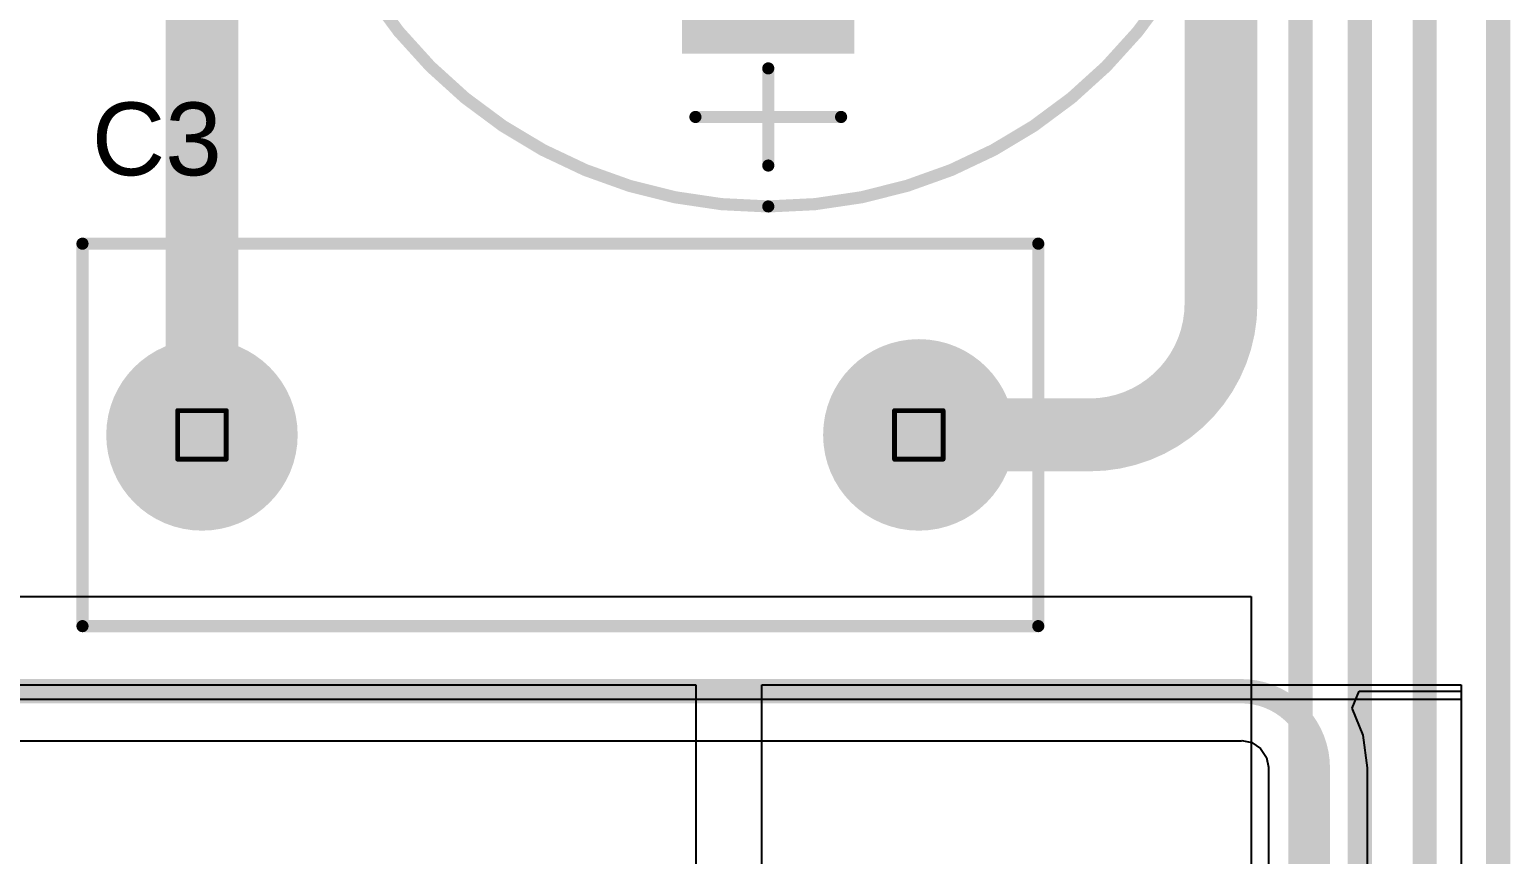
# Model space of a CAD drawing. Header units: inches. Extents: x 0 to 35.2, y -0.7 to 15.9.
# Drawn here: x 1.938 to 2.548, y 1.187 to 1.527 of the extents above; entities that cross this region are included whole.
import ezdxf

# ---------------------------------------------------------------- set-up
doc = ezdxf.new("R2010")
doc.units = ezdxf.units.IN
doc.header["$MEASUREMENT"] = 0
for name, color, linetype in [('Bottom Layer', 5, 'Continuous'), ('Bottom Solder', 6, 'Continuous'), ('Drill Drawing', 1, 'Continuous'), ('GND1', 16, 'Continuous'), ('GND2', 76, 'Continuous'), ('Mechanical 6', 56, 'Continuous'), ('Multi-Layer', 9, 'Continuous'), ('Pad Holes', 156, 'Continuous'), ('Top Layer', 1, 'Continuous'), ('Top Overlay', 2, 'Continuous'), ('Top Solder', 216, 'Continuous')]:
    doc.layers.add(name, color=color, linetype=linetype)
doc.styles.add('Arial', font='', dxfattribs={"height": 0.2})
doc.styles.get('Arial').set_extended_font_data('Arial')

# ---------------------------------------------------------------- blocks, each defined once
blk = doc.blocks.new('MPBH103J3A0701_18')
at = {"layer": 'Bottom Layer'}
h = blk.add_hatch(color=5, dxfattribs=at)
edge = h.paths.add_edge_path()
edge.add_arc((-0.14764, 0), 0.03543, 0, 360)
h = blk.add_hatch(color=5, dxfattribs=at)
edge = h.paths.add_edge_path()
edge.add_arc((0.14764, 0), 0.03543, 0, 360)
at = {"layer": 'Bottom Solder'}
h = blk.add_hatch(color=6, dxfattribs=at)
edge = h.paths.add_edge_path()
edge.add_arc((-0.14764, 0), 0.03943, 0, 360)
h = blk.add_hatch(color=6, dxfattribs=at)
edge = h.paths.add_edge_path()
edge.add_arc((0.14764, 0), 0.03943, 0, 360)
at = {"layer": 'GND1'}
h = blk.add_hatch(color=16, dxfattribs=at)
edge = h.paths.add_edge_path()
edge.add_arc((-0.14764, 0), 0.03543, 0, 360)
h = blk.add_hatch(color=16, dxfattribs=at)
edge = h.paths.add_edge_path()
edge.add_arc((0.14764, 0), 0.03543, 0, 360)
at = {"layer": 'GND2'}
h = blk.add_hatch(color=76, dxfattribs=at)
edge = h.paths.add_edge_path()
edge.add_arc((-0.14764, 0), 0.03543, 0, 360)
h = blk.add_hatch(color=76, dxfattribs=at)
edge = h.paths.add_edge_path()
edge.add_arc((0.14764, 0), 0.03543, 0, 360)
at = {"layer": 'Multi-Layer'}
h = blk.add_hatch(color=9, dxfattribs=at)
edge = h.paths.add_edge_path()
edge.add_arc((-0.14764, 0), 0.03543, 0, 360)
h = blk.add_hatch(color=9, dxfattribs=at)
edge = h.paths.add_edge_path()
edge.add_arc((0.14764, 0), 0.03543, 0, 360)
at = {"layer": 'Pad Holes'}
h = blk.add_hatch(color=7, dxfattribs=at)
edge = h.paths.add_edge_path()
edge.add_arc((-0.14764, 0), 0.01969, 0, 360)
h = blk.add_hatch(color=7, dxfattribs=at)
edge = h.paths.add_edge_path()
edge.add_arc((0.14764, 0), 0.01969, 0, 360)
at = {"layer": 'Top Layer'}
h = blk.add_hatch(color=1, dxfattribs=at)
edge = h.paths.add_edge_path()
edge.add_arc((-0.14764, 0), 0.03543, 0, 360)
h = blk.add_hatch(color=1, dxfattribs=at)
edge = h.paths.add_edge_path()
edge.add_arc((0.14764, 0), 0.03543, 0, 360)
at = {"layer": 'Top Solder'}
h = blk.add_hatch(color=216, dxfattribs=at)
edge = h.paths.add_edge_path()
edge.add_arc((-0.14764, 0), 0.03943, 0, 360)
h = blk.add_hatch(color=216, dxfattribs=at)
edge = h.paths.add_edge_path()
edge.add_arc((0.14764, 0), 0.03943, 0, 360)
at = {"layer": 'Top Overlay'}
for points in [[(0.19685, 0.07874, 0.005, 0.005, 0), (-0.19685, 0.07874, 0.005, 0.005, 0)], [(-0.19685, 0.07874, 0.005, 0.005, 0), (-0.19685, -0.07874, 0.005, 0.005, 0)], [(0.19685, 0.07874, 0.005, 0.005, 0), (0.19685, -0.07874, 0.005, 0.005, 0)], [(0.19685, -0.07874, 0.005, 0.005, 0), (-0.19685, -0.07874, 0.005, 0.005, 0)]]:
    blk.add_lwpolyline(points, format="xyseb", dxfattribs=at)
for points in [[(-0.1981, 0.07874, 0.0025, 0.0025, 1), (-0.1956, 0.07874, 0.0025, 0.0025, 1)], [(-0.1981, 0.07874, 0.0025, 0.0025, 1), (-0.1956, 0.07874, 0.0025, 0.0025, 1)], [(0.1956, 0.07874, 0.0025, 0.0025, 1), (0.1981, 0.07874, 0.0025, 0.0025, 1)], [(0.1956, 0.07874, 0.0025, 0.0025, 1), (0.1981, 0.07874, 0.0025, 0.0025, 1)], [(-0.1981, -0.07874, 0.0025, 0.0025, 1), (-0.1956, -0.07874, 0.0025, 0.0025, 1)], [(-0.1981, -0.07874, 0.0025, 0.0025, 1), (-0.1956, -0.07874, 0.0025, 0.0025, 1)], [(0.1956, -0.07874, 0.0025, 0.0025, 1), (0.1981, -0.07874, 0.0025, 0.0025, 1)], [(0.1956, -0.07874, 0.0025, 0.0025, 1), (0.1981, -0.07874, 0.0025, 0.0025, 1)]]:
    blk.add_lwpolyline(points, format="xyseb", close=True, dxfattribs=at)
blk = doc.blocks.new('87EC0494_181')
at = {"layer": 'Bottom Layer'}
blk.add_hatch(color=5, dxfattribs=at).paths.add_polyline_path([(-0.12992, 0.0315), (-0.06692, 0.0315), (-0.06692, -0.0315), (-0.12992, -0.0315)])
h = blk.add_hatch(color=5, dxfattribs=at)
edge = h.paths.add_edge_path()
edge.add_arc((0.09843, 0), 0.0315, 0, 360)
at = {"layer": 'Bottom Solder'}
blk.add_hatch(color=6, dxfattribs=at).paths.add_polyline_path([(-0.13392, 0.0355), (-0.06292, 0.0355), (-0.06292, -0.0355), (-0.13392, -0.0355)])
h = blk.add_hatch(color=6, dxfattribs=at)
edge = h.paths.add_edge_path()
edge.add_arc((0.09843, 0), 0.0355, 0, 360)
at = {"layer": 'GND1'}
blk.add_hatch(color=16, dxfattribs=at).paths.add_polyline_path([(-0.12992, 0.0315), (-0.06692, 0.0315), (-0.06692, -0.0315), (-0.12992, -0.0315)])
h = blk.add_hatch(color=16, dxfattribs=at)
edge = h.paths.add_edge_path()
edge.add_arc((0.09843, 0), 0.0315, 0, 360)
at = {"layer": 'GND2'}
blk.add_hatch(color=76, dxfattribs=at).paths.add_polyline_path([(-0.12992, 0.0315), (-0.06692, 0.0315), (-0.06692, -0.0315), (-0.12992, -0.0315)])
h = blk.add_hatch(color=76, dxfattribs=at)
edge = h.paths.add_edge_path()
edge.add_arc((0.09843, 0), 0.0315, 0, 360)
at = {"layer": 'Multi-Layer'}
blk.add_hatch(color=9, dxfattribs=at).paths.add_polyline_path([(-0.12992, 0.0315), (-0.06692, 0.0315), (-0.06692, -0.0315), (-0.12992, -0.0315)])
h = blk.add_hatch(color=9, dxfattribs=at)
edge = h.paths.add_edge_path()
edge.add_arc((0.09843, 0), 0.0315, 0, 360)
at = {"layer": 'Pad Holes'}
h = blk.add_hatch(color=7, dxfattribs=at)
edge = h.paths.add_edge_path()
edge.add_arc((-0.09842, 0), 0.01969, 0, 360)
h = blk.add_hatch(color=7, dxfattribs=at)
edge = h.paths.add_edge_path()
edge.add_arc((0.09842, 0), 0.01969, 0, 360)
at = {"layer": 'Top Layer'}
blk.add_hatch(color=1, dxfattribs=at).paths.add_polyline_path([(-0.12992, 0.0315), (-0.06692, 0.0315), (-0.06692, -0.0315), (-0.12992, -0.0315)])
h = blk.add_hatch(color=1, dxfattribs=at)
edge = h.paths.add_edge_path()
edge.add_arc((0.09843, 0), 0.0315, 0, 360)
at = {"layer": 'Top Solder'}
blk.add_hatch(color=216, dxfattribs=at).paths.add_polyline_path([(-0.13392, 0.0355), (-0.06292, 0.0355), (-0.06292, -0.0355), (-0.13392, -0.0355)])
h = blk.add_hatch(color=216, dxfattribs=at)
edge = h.paths.add_edge_path()
edge.add_arc((0.09843, 0), 0.0355, 0, 360)
at = {"layer": 'Top Overlay'}
for p, q in [((0.14, 0.14), (0.14, 0.14)), ((0.14, 0.14), (0.14, -0.14)), ((0.19, 0.06), (0.14, 0.14)), ((0.2, 0.02), (0.19, 0.06)), ((0.19, -0.04), (0.2, 0.02)), ((0.17, -0.1), (0.19, -0.04)), ((0.14, -0.14), (0.17, -0.1))]:
    blk.add_line(p, q, dxfattribs=at)
for points in [[(0.19685, 0, 0.005, 0.005, 1), (-0.19685, 0, 0.005, 0.005, 1)], [(-0.16125, 0.03, 0.0025, 0.0025, 1), (-0.15875, 0.03, 0.0025, 0.0025, 1)], [(-0.1981, 0, 0.0025, 0.0025, 1), (-0.1956, 0, 0.0025, 0.0025, 1)], [(-0.18125, 0, 0.0025, 0.0025, 1), (-0.17875, 0, 0.0025, 0.0025, 1)], [(-0.14125, 0, 0.0025, 0.0025, 1), (-0.13875, 0, 0.0025, 0.0025, 1)], [(0.1956, 0, 0.0025, 0.0025, 1), (0.1981, 0, 0.0025, 0.0025, 1)], [(-0.16125, -0.03, 0.0025, 0.0025, 1), (-0.15875, -0.03, 0.0025, 0.0025, 1)]]:
    blk.add_lwpolyline(points, format="xyseb", close=True, dxfattribs=at)
for points in [[(-0.16, 0.03, 0.005, 0.005, 0), (-0.16, -0.03, 0.005, 0.005, 0)], [(-0.18, 0, 0.005, 0.005, 0), (-0.14, 0, 0.005, 0.005, 0)]]:
    blk.add_lwpolyline(points, format="xyseb", dxfattribs=at)

msp = doc.modelspace()

# ---------------------------------------------------------------- linework, layer by layer
at = {"layer": 'Bottom Layer'}
for p, q in [((2.48307, 1.24746), (2.48605, 1.25446)), ((2.48605, 1.25446), (2.52801, 1.25446)), ((2.52801, 1.25446), (2.52801, 0.4129)), ((2.48767, 1.23634), (2.48307, 1.24746)), ((1.67526, 1.23407), (2.43742, 1.23407)), ((2.43742, 1.23407), (2.43769, 1.23412)), ((2.43769, 1.23412), (2.44174, 1.23332)), ((2.44174, 1.23332), (2.44541, 1.23087)), ((2.48945, 1.22288), (2.48767, 1.23634)), ((2.44541, 1.23087), (2.44786, 1.2272)), ((2.44786, 1.2272), (2.44866, 1.22315)), ((2.44866, 1.22315), (2.44861, 1.22288)), ((2.44861, 1.22288), (2.44861, 0.94413)), ((2.48939, 0.944), (2.48939, 1.22288)), ((2.48939, 1.22288), (2.48945, 1.22288))]:
    msp.add_line(p, q, dxfattribs=at)
for points in [[(2.42911, 1.41411, 0.03, 0.03, 0), (2.42911, 1.685, 0.03, 0.03, 0)], [(2.00936, 1.36, 0.03, 0.03, 0), (2.00936, 1.55315, 0.03, 0.03, 0)], [(2.42911, 1.41411, 0.03, 0.03, -0.414214), (2.375, 1.36, 0.03, 0.03, 0)], [(2.30464, 1.36, 0.03, 0.03, 0), (2.375, 1.36, 0.03, 0.03, 0)], [(1.61665, 1.25446, 0.01, 0.01, 0), (2.43742, 1.25446, 0.01, 0.01, 0)], [(2.43742, 1.25446, 0.01, 0.01, -0.414214), (2.469, 1.22288, 0.01, 0.01, 0)], [(2.469, 0.944, 0.01, 0.01, 0), (2.469, 1.22288, 0.01, 0.01, 0)]]:
    msp.add_lwpolyline(points, format="xyseb", dxfattribs=at)
for points in [[(2.42161, 1.41411, 0.015, 0.015, 1), (2.43661, 1.41411, 0.015, 0.015, 1)], [(2.42161, 1.41411, 0.015, 0.015, 1), (2.43661, 1.41411, 0.015, 0.015, 1)], [(2.00186, 1.36, 0.015, 0.015, 1), (2.01686, 1.36, 0.015, 0.015, 1)], [(2.29714, 1.36, 0.015, 0.015, 1), (2.31214, 1.36, 0.015, 0.015, 1)], [(2.3675, 1.36, 0.015, 0.015, 1), (2.3825, 1.36, 0.015, 0.015, 1)], [(2.3675, 1.36, 0.015, 0.015, 1), (2.3825, 1.36, 0.015, 0.015, 1)], [(2.43492, 1.25446, 0.005, 0.005, 1), (2.43992, 1.25446, 0.005, 0.005, 1)], [(2.43492, 1.25446, 0.005, 0.005, 1), (2.43992, 1.25446, 0.005, 0.005, 1)], [(2.4665, 1.22288, 0.005, 0.005, 1), (2.4715, 1.22288, 0.005, 0.005, 1)], [(2.4665, 1.22288, 0.005, 0.005, 1), (2.4715, 1.22288, 0.005, 0.005, 1)]]:
    msp.add_lwpolyline(points, format="xyseb", close=True, dxfattribs=at)
at = {"layer": 'Drill Drawing'}
for points in [[(1.99936, 1.37, 0.002, 0.002, 0), (2.01936, 1.37, 0.002, 0.002, 0)], [(1.99936, 1.35, 0.002, 0.002, 0), (1.99936, 1.37, 0.002, 0.002, 0)], [(2.01936, 1.35, 0.002, 0.002, 0), (2.01936, 1.37, 0.002, 0.002, 0)], [(2.29464, 1.37, 0.002, 0.002, 0), (2.31464, 1.37, 0.002, 0.002, 0)], [(2.29464, 1.35, 0.002, 0.002, 0), (2.29464, 1.37, 0.002, 0.002, 0)], [(2.31464, 1.35, 0.002, 0.002, 0), (2.31464, 1.37, 0.002, 0.002, 0)], [(1.99936, 1.35, 0.002, 0.002, 0), (2.01936, 1.35, 0.002, 0.002, 0)], [(2.29464, 1.35, 0.002, 0.002, 0), (2.31464, 1.35, 0.002, 0.002, 0)]]:
    msp.add_lwpolyline(points, format="xyseb", dxfattribs=at)
for points in [[(1.99886, 1.37, 0.001, 0.001, 1), (1.99986, 1.37, 0.001, 0.001, 1)], [(1.99886, 1.37, 0.001, 0.001, 1), (1.99986, 1.37, 0.001, 0.001, 1)], [(2.01886, 1.37, 0.001, 0.001, 1), (2.01986, 1.37, 0.001, 0.001, 1)], [(2.01886, 1.37, 0.001, 0.001, 1), (2.01986, 1.37, 0.001, 0.001, 1)], [(2.29414, 1.37, 0.001, 0.001, 1), (2.29514, 1.37, 0.001, 0.001, 1)], [(2.29414, 1.37, 0.001, 0.001, 1), (2.29514, 1.37, 0.001, 0.001, 1)], [(2.31414, 1.37, 0.001, 0.001, 1), (2.31514, 1.37, 0.001, 0.001, 1)], [(2.31414, 1.37, 0.001, 0.001, 1), (2.31514, 1.37, 0.001, 0.001, 1)], [(1.99886, 1.35, 0.001, 0.001, 1), (1.99986, 1.35, 0.001, 0.001, 1)], [(1.99886, 1.35, 0.001, 0.001, 1), (1.99986, 1.35, 0.001, 0.001, 1)], [(2.01886, 1.35, 0.001, 0.001, 1), (2.01986, 1.35, 0.001, 0.001, 1)], [(2.01886, 1.35, 0.001, 0.001, 1), (2.01986, 1.35, 0.001, 0.001, 1)], [(2.29414, 1.35, 0.001, 0.001, 1), (2.29514, 1.35, 0.001, 0.001, 1)], [(2.29414, 1.35, 0.001, 0.001, 1), (2.29514, 1.35, 0.001, 0.001, 1)], [(2.31414, 1.35, 0.001, 0.001, 1), (2.31514, 1.35, 0.001, 0.001, 1)], [(2.31414, 1.35, 0.001, 0.001, 1), (2.31514, 1.35, 0.001, 0.001, 1)]]:
    msp.add_lwpolyline(points, format="xyseb", close=True, dxfattribs=at)
at = {"layer": 'GND1'}
for p, q in [((1.26, 1.25707), (2.21277, 1.25707)), ((2.21277, 1.25707), (2.21277, 0.72)), ((2.24, 1.14019), (2.24, 1.25707)), ((2.24, 1.25707), (2.52801, 1.25707)), ((2.52801, 1.25707), (2.52801, 0.4189))]:
    msp.add_line(p, q, dxfattribs=at)
at = {"layer": 'GND2'}
for p, q in [((1.73639, 1.2934), (2.44149, 1.2934)), ((2.44149, 1.2934), (2.44149, 1.09466))]:
    msp.add_line(p, q, dxfattribs=at)
for points in [[(2.48628, 2.76297, 0.01, 0.01, 0), (2.48628, 0.58648, 0.01, 0.01, 0)], [(2.46189, 2.72901, 0.01, 0.01, 0), (2.46189, 0.62742, 0.01, 0.01, 0)], [(2.513, 0.44016, 0.01, 0.01, 0), (2.513, 2.63598, 0.01, 0.01, 0)]]:
    msp.add_lwpolyline(points, format="xyseb", dxfattribs=at)
at = {"layer": 'Mechanical 6'}
msp.add_lwpolyline([(2.54331, 0, 0.01, 0.01, 0), (2.54331, 3.2874, 0.01, 0.01, 0)], format="xyseb", dxfattribs=at)
at = {"layer": 'Top Layer'}
for p, q in [((1.91138, 1.25121), (2.52801, 1.25121)), ((2.52801, 1.25121), (2.52801, 0.4129))]:
    msp.add_line(p, q, dxfattribs=at)

# ---------------------------------------------------------------- block references
for name, p, rotation in [('87EC0494_181', (2.24263, 1.65092), 90), ('MPBH103J3A0701_18', (2.157, 1.36), 180)]:
    msp.add_blockref(name, p, dxfattribs=dict(rotation=rotation))

# ---------------------------------------------------------------- texts
at = {"layer": 'Top Overlay', "style": 'Arial'}
msp.add_text('C3', height=0.03, dxfattribs=at).set_placement((1.96397, 1.46689))

doc.saveas('drawing.dxf')
